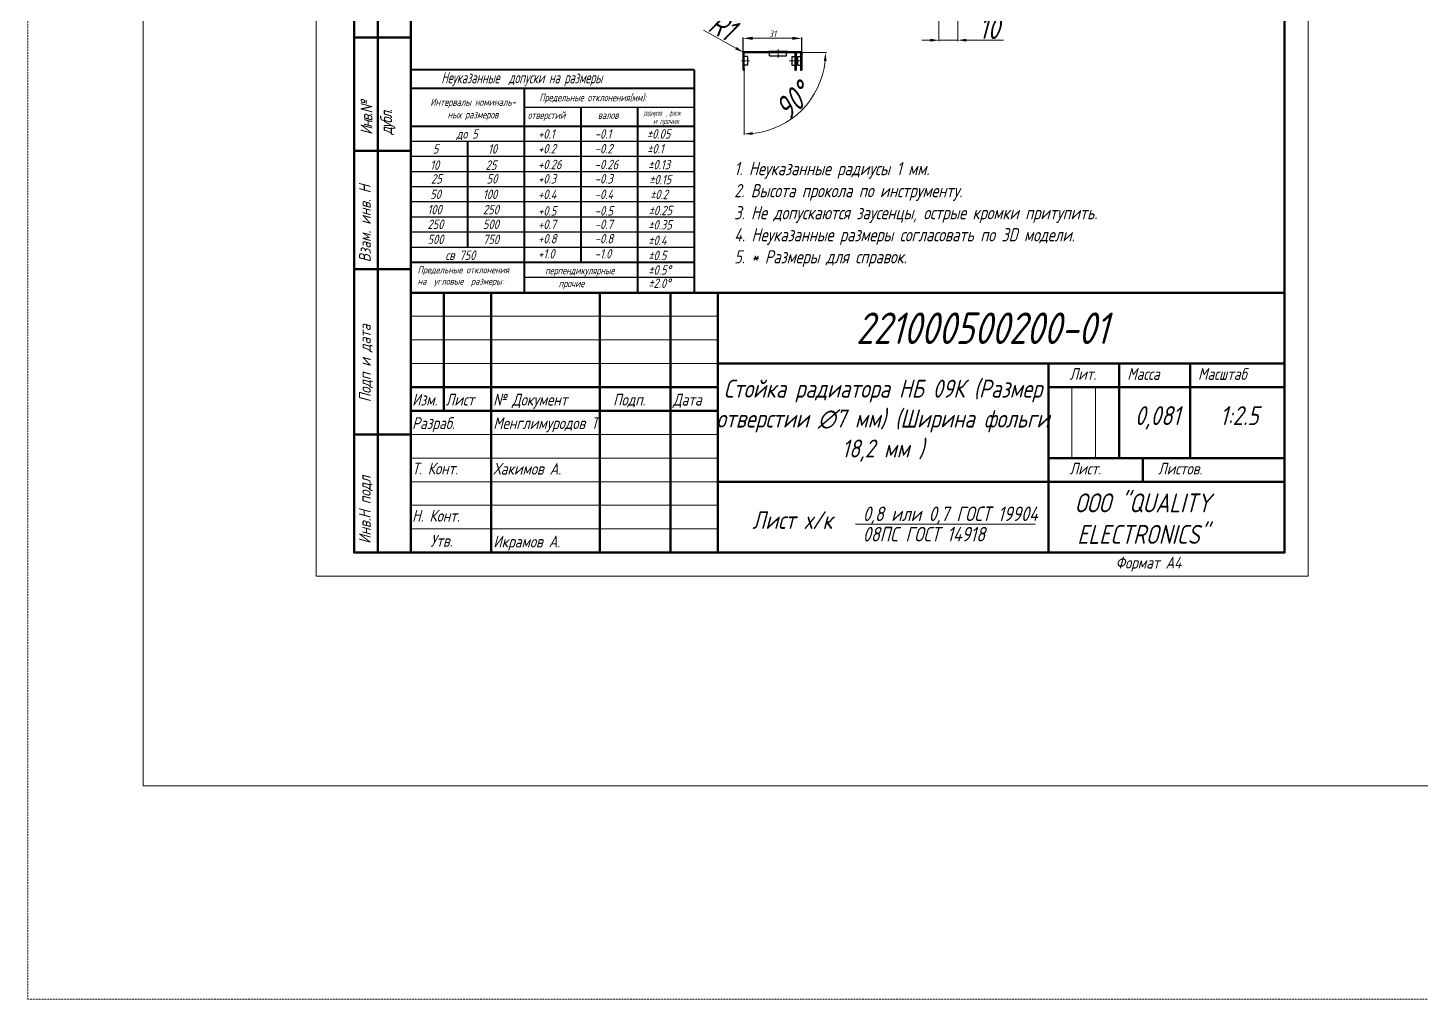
# Model space of a CAD drawing. Header units: millimetres. Extents: x 937859 to 970574, y 987894 to 996517.
# Drawn here: x 937859 to 938596, y 987894 to 988408 of the extents above; entities that cross this region are included whole.
import ezdxf

# ---------------------------------------------------------------- set-up
doc = ezdxf.new("R2010")
doc.units = ezdxf.units.MM
doc.header["$LTSCALE"] = 0.5
doc.linetypes.add('CENTER', pattern=[0.6, 0.375, -0.075, 0.075, -0.075])
doc.layers.add('DIM', color=4, linetype='Continuous')
doc.layers.add('Системный слой (1)', color=255, linetype='Continuous')
doc.layers.add('MD_Visible', color=7, linetype='Continuous', lineweight=25)
doc.styles.add('A2', font='GOST_A.TTF', dxfattribs={"width": 0.955, "oblique": 15, "height": 12})
doc.styles.add('KTEXTSTYLE', font='GOST_A.TTF', dxfattribs={"width": 0.96, "oblique": 15, "height": 8})
doc.styles.get("Standard").update_dxf_attribs({"font": 'GOST_A.TTF', "oblique": 15})
doc.dimstyles.new('ISO-25', dxfattribs={"dimtxt": 12, "dimasz": 4.5, "dimexe": 0.5, "dimexo": 0.625, "dimtad": 1, "dimtxsty": 'A2', "dimcen": 2.5, "dimadec": 0, "dimazin": 0, "dimtfac": 1, "dimtmove": 0, "dimatfit": 3, "dimfxl": 1, "dimlwd": 9, "dimlwe": 9, "dimarcsym": 0})
doc.dimstyles.new('ГОСТ-2', dxfattribs={"dimtxt": 3.5, "dimasz": 5, "dimexe": 0.5, "dimexo": 0, "dimtad": 1, "dimdec": 0, "dimzin": 0, "dimtxsty": 'Standard', "dimcen": 0.09, "dimadec": 0, "dimazin": 0, "dimtfac": 1, "dimtdec": 0, "dimtofl": 0, "dimtmove": 0, "dimatfit": 3, "dimfxl": 1, "dimtolj": 1, "dimtzin": 0, "dimlwd": 5, "dimarcsym": 0})

# ---------------------------------------------------------------- blocks, each defined once
blk = doc.blocks.new('*D454')
at = {"color": 0, "lineweight": 9, "ltscale": 20, "transparency": 16777216}
for p, q in [((938350.78, 988435.74), (938350.78, 988400.67)), ((938340.78, 988433.77), (938340.78, 988400.67)), ((938336.28, 988401.17), (938331.78, 988401.17)), ((938340.78, 988401.17), (938350.78, 988401.17)), ((938355.28, 988401.17), (938374.9, 988401.17))]:
    blk.add_line(p, q, dxfattribs=at)
at = {"color": 0, "lineweight": 5, "ltscale": 20, "transparency": 16777216}
for points in [[(938336.28, 988401.92), (938336.28, 988400.42), (938340.78, 988401.17)], [(938355.28, 988401.92), (938355.28, 988400.42), (938350.78, 988401.17)]]:
    blk.add_solid(points, dxfattribs=at)
at = {"layer": 'Defpoints', "color": 0, "lineweight": 5, "ltscale": 20, "transparency": 16777216}
for p in [(938350.78, 988436.36), (938340.78, 988434.4), (938350.78, 988401.17)]:
    blk.add_point(p, dxfattribs=at)
at = {"color": 0, "lineweight": 5, "ltscale": 20, "transparency": 16777216, "insert": (938367.34, 988407.8), "char_height": 12, "attachment_point": 5, "style": 'A2'}
blk.add_mtext('10', dxfattribs=at)
blk = doc.blocks.new('*D373')
at = {"color": 0, "lineweight": 9, "ltscale": 20, "transparency": 16777216}
for p, q in [((938216.23, 988406.55), (938233.32, 988396.93)), ((938238.12, 988394.24), (938237.25, 988394.73))]:
    blk.add_line(p, q, dxfattribs=at)
at = {"color": 0, "lineweight": 5, "ltscale": 20, "transparency": 16777216}
blk.add_solid([(938233.69, 988397.59), (938232.96, 988396.28), (938237.25, 988394.73)], dxfattribs=at)
at = {"layer": 'Defpoints', "color": 0, "lineweight": 5, "ltscale": 20, "transparency": 16777216}
for p in [(938237.25, 988394.73), (938238.12, 988394.24)]:
    blk.add_point(p, dxfattribs=at)
at = {"color": 0, "lineweight": 5, "ltscale": 20, "transparency": 16777216, "insert": (938226.07, 988408.62), "char_height": 12, "attachment_point": 5, "rotation": 330.6378, "style": 'A2'}
blk.add_mtext('R1', dxfattribs=at)
blk = doc.blocks.new('*D471')
at = {"color": 0, "lineweight": 9, "ltscale": 20, "transparency": 16777216}
for p, q in [((938250.24, 988394.64), (938281.28, 988394.64)), ((938237.72, 988385.61), (938237.72, 988351.08))]:
    blk.add_line(p, q, dxfattribs=at)
blk.add_arc((938237.72, 988394.64), 43.06, 275.99026, 354.00974, dxfattribs=at)
at = {"color": 0, "lineweight": 5, "ltscale": 20, "transparency": 16777216}
for points in [[(938279.79, 988390.18), (938281.29, 988390.1), (938280.78, 988394.64)], [(938242.25, 988351.06), (938242.17, 988352.56), (938237.72, 988351.58)]]:
    blk.add_solid(points, dxfattribs=at)
at = {"layer": 'Defpoints', "color": 0, "lineweight": 5, "ltscale": 20, "transparency": 16777216}
for p in [(938237.72, 988394.24), (938238.12, 988394.64), (938249.62, 988394.64), (938237.72, 988386.24), (938259.25, 988357.35)]:
    blk.add_point(p, dxfattribs=at)
at = {"color": 0, "lineweight": 5, "ltscale": 20, "transparency": 16777216, "insert": (938263.48, 988368.88), "char_height": 12, "attachment_point": 5, "rotation": 45, "style": 'A2'}
blk.add_mtext('90°', dxfattribs=at)
blk = doc.blocks.new('*D474')
at = {"color": 0, "lineweight": -2, "transparency": 16777216}
for p, q in [((938237.12, 988394.24), (938237.12, 988402.67)), ((938268.12, 988394.24), (938268.12, 988402.67))]:
    blk.add_line(p, q, dxfattribs=at)
at = {"color": 0, "lineweight": 5, "transparency": 16777216}
blk.add_line((938242.12, 988402.17), (938263.12, 988402.17), dxfattribs=at)
for points in [[(938242.12, 988403), (938242.12, 988401.33), (938237.12, 988402.17)], [(938263.12, 988403), (938263.12, 988401.33), (938268.12, 988402.17)]]:
    blk.add_solid(points, dxfattribs=at)
at = {"layer": 'Defpoints', "color": 0, "lineweight": 5, "transparency": 16777216}
for p in [(938268.12, 988402.17), (938237.12, 988394.24), (938268.12, 988394.24)]:
    blk.add_point(p, dxfattribs=at)
at = {"color": 0, "transparency": 16777216, "insert": (938252.62, 988404.54), "char_height": 3.5, "attachment_point": 5}
blk.add_mtext('\\A1;31', dxfattribs=at)

msp = doc.modelspace()

# ---------------------------------------------------------------- linework, layer by layer
at = {"linetype": 'CENTER', "lineweight": 5}
for p, q in [((938255.618, 988391.874), (938255.618, 988396.524)), ((938240.558, 988390.238), (938236.296, 988390.238)), ((938261.48, 988390.238), (938267.493, 988390.238))]:
    msp.add_line(p, q, dxfattribs=at)
at = {"lineweight": 40}
for p, q in [((938061.198, 988385.56), (938061.198, 988267.56)), ((938061.198, 988385.56), (938061.198, 988267.56)), ((938061.198, 988385.56), (938061.198, 988267.56)), ((938211.198, 988385.56), (938061.198, 988385.56)), ((938211.198, 988385.56), (938211.198, 988267.56)), ((938211.198, 988375.56), (938061.198, 988375.56)), ((938121.198, 988375.56), (938121.198, 988267.56)), ((938151.198, 988365.56), (938151.198, 988283.56)), ((938181.198, 988365.56), (938181.198, 988267.56)), ((938211.198, 988355.56), (938061.198, 988355.56)), ((938091.198, 988347.56), (938091.198, 988291.56)), ((938211.198, 988283.56), (938061.198, 988283.56)), ((938211.198, 988267.56), (938061.198, 988267.56)), ((938211.198, 988267.56), (938061.198, 988267.56))]:
    msp.add_line(p, q, dxfattribs=at)
for p, q in [((938211.198, 988365.56), (938121.198, 988365.56)), ((938211.198, 988347.56), (938061.198, 988347.56)), ((938211.198, 988339.56), (938061.198, 988339.56)), ((938211.198, 988331.56), (938061.198, 988331.56)), ((938211.198, 988323.56), (938061.198, 988323.56)), ((938211.198, 988315.56), (938061.198, 988315.56)), ((938211.198, 988307.56), (938061.198, 988307.56)), ((938211.198, 988299.56), (938061.198, 988299.56)), ((938211.198, 988291.56), (938061.198, 988291.56)), ((938211.198, 988275.56), (938121.198, 988275.56)), ((938211.198, 988275.56), (938121.198, 988275.56)), ((938523.698, 988267.56), (938523.698, 988130.06))]:
    msp.add_line(p, q)
at = {"lineweight": 50}
for p, q in [((938043.698, 988342.56), (938043.698, 988130.06)), ((938061.198, 988267.56), (938223.698, 988267.56)), ((938078.698, 988267.56), (938078.698, 988205.06)), ((938103.698, 988267.56), (938103.698, 988130.06)), ((938161.198, 988267.56), (938161.198, 988130.06)), ((938198.698, 988267.56), (938198.698, 988130.06)), ((938223.698, 988267.56), (938223.698, 988130.06)), ((938223.698, 988230.06), (938523.698, 988230.06)), ((938398.698, 988230.06), (938398.698, 988130.06)), ((938436.198, 988180.06), (938436.198, 988230.06)), ((938436.198, 988180.06), (938436.198, 988230.06)), ((938473.698, 988180.06), (938473.698, 988230.06)), ((938473.698, 988180.06), (938473.698, 988230.06)), ((938061.198, 988217.56), (938223.698, 988217.56)), ((938398.698, 988217.56), (938523.698, 988217.56)), ((938061.198, 988205.06), (938223.698, 988205.06)), ((938398.698, 988180.06), (938523.698, 988180.06)), ((938448.698, 988167.56), (938448.698, 988180.06)), ((938223.698, 988167.56), (938523.698, 988167.56))]:
    msp.add_line(p, q, dxfattribs=at)
at = {"lineweight": 5}
for p, q in [((938061.198, 988255.06), (938223.698, 988255.06)), ((938061.198, 988242.56), (938223.698, 988242.56)), ((938061.198, 988230.06), (938223.698, 988230.06)), ((938411.198, 988180.06), (938411.198, 988217.56)), ((938423.698, 988180.06), (938423.698, 988217.56)), ((938423.698, 988180.06), (938423.698, 988217.56)), ((938061.198, 988192.56), (938223.698, 988192.56)), ((938061.198, 988180.06), (938223.698, 988180.06)), ((938061.198, 988167.56), (938223.698, 988167.56)), ((938061.198, 988155.06), (938223.698, 988155.06)), ((938061.198, 988142.56), (938223.698, 988142.56)), ((938296.535, 988145.047), (938391.723, 988145.047))]:
    msp.add_line(p, q, dxfattribs=at)
at = {"color": 3, "linetype": 'CENTER', "lineweight": 5, "ltscale": 0.5}
msp.add_lwpolyline([(937858.519, 995178.16), (947290.821, 995178.16), (947290.821, 987893.746), (937858.519, 987893.746)], close=True, dxfattribs=at)
at = {"color": 1, "lineweight": 5, "ltscale": 0.5}
msp.add_lwpolyline([(937919.522, 988893.634), (939302.257, 988893.634), (939302.257, 988006.589), (937919.522, 988006.589)], close=True, dxfattribs=at)
at = {"lineweight": 5}
msp.add_lwpolyline([(938011.198, 988860.06), (938536.198, 988860.06), (938536.198, 988117.56), (938011.198, 988117.56)], close=True, dxfattribs=at)
at = {"lineweight": 50}
for points in [[(938061.198, 988847.56), (938523.698, 988847.56), (938523.698, 988130.06), (938061.198, 988130.06)], [(938031.198, 988485.06), (938061.198, 988485.06), (938061.198, 988342.56), (938031.198, 988342.56)], [(938043.698, 988485.06), (938061.198, 988485.06), (938061.198, 988342.56), (938043.698, 988342.56)], [(938031.198, 988402.56), (938061.198, 988402.56), (938061.198, 988342.56), (938031.198, 988342.56)], [(938031.198, 988342.56), (938061.198, 988342.56), (938061.198, 988130.06), (938031.198, 988130.06)], [(938031.198, 988280.06), (938061.198, 988280.06), (938061.198, 988192.56), (938031.198, 988192.56)], [(938061.198, 988267.56), (938523.698, 988267.56), (938523.698, 988130.06), (938061.198, 988130.06)]]:
    msp.add_lwpolyline(points, close=True, dxfattribs=at)
at = {"layer": 'MD_Visible'}
for p, q in [((938237.118, 988386.238), (938237.118, 988394.238)), ((938237.718, 988386.238), (938237.718, 988394.238)), ((938239.418, 988392.588), (938237.918, 988392.588)), ((938238.118, 988395.238), (938249.618, 988395.238)), ((938238.118, 988394.638), (938249.618, 988394.638)), ((938239.418, 988392.588), (938239.418, 988387.888)), ((938249.618, 988395.238), (938250.618, 988395.238)), ((938249.618, 988394.638), (938264.118, 988394.638)), ((938250.618, 988394.638), (938250.618, 988395.238)), ((938260.618, 988395.238), (938250.618, 988395.238)), ((938251.118, 988392.938), (938251.118, 988394.438)), ((938251.118, 988392.938), (938260.118, 988392.938)), ((938260.118, 988392.938), (938260.118, 988394.438)), ((938260.618, 988395.238), (938260.618, 988394.638)), ((938260.618, 988395.238), (938261.618, 988395.238)), ((938261.618, 988395.238), (938267.118, 988395.238)), ((938262.818, 988392.588), (938264.318, 988392.588)), ((938262.818, 988392.588), (938262.818, 988387.888)), ((938264.518, 988394.238), (938264.518, 988385.238)), ((938265.034, 988394.638), (938267.118, 988394.638)), ((938265.118, 988394.238), (938265.118, 988386.238)), ((938265.818, 988392.588), (938267.318, 988392.588)), ((938265.818, 988392.588), (938265.818, 988387.888)), ((938267.518, 988394.238), (938267.518, 988385.238)), ((938268.118, 988394.238), (938268.118, 988386.238)), ((938237.118, 988385.238), (938237.118, 988386.238)), ((938237.118, 988385.238), (938237.718, 988385.238)), ((938237.718, 988386.238), (938237.718, 988385.238)), ((938239.418, 988387.888), (938237.918, 988387.888)), ((938262.818, 988387.888), (938264.318, 988387.888)), ((938264.518, 988385.238), (938265.118, 988385.238)), ((938265.118, 988386.238), (938265.118, 988385.238)), ((938265.818, 988387.888), (938267.318, 988387.888)), ((938267.518, 988385.238), (938268.118, 988385.238)), ((938268.118, 988386.238), (938268.118, 988385.238))]:
    msp.add_line(p, q, dxfattribs=at)
at = {"layer": 'MD_Visible', "extrusion": (0, 0, -1)}
for centre, radius, start, end in [((-938238.118, 988394.238), 1, 0, 90), ((-938238.118, 988394.238), 0.4, 0, 90), ((-938237.918, 988392.788), 0.2, 270, 0), ((-938250.918, 988394.438), 0.2, 90, 180), ((-938260.318, 988394.438), 0.2, 0, 90), ((-938264.118, 988394.238), 0.4, 90, 180), ((-938264.318, 988392.788), 0.2, 180, 270), ((-938264.118, 988394.238), 1, 156.421822, 180), ((-938267.118, 988394.238), 1, 90, 180), ((-938267.118, 988394.238), 0.4, 90, 180), ((-938267.318, 988392.788), 0.2, 180, 270), ((-938237.918, 988387.688), 0.2, 0, 90), ((-938264.318, 988387.688), 0.2, 90, 180), ((-938267.318, 988387.688), 0.2, 90, 180), ((-938267.318, 988387.688), 0.2, 90, 180)]:
    msp.add_arc(centre, radius, start, end, dxfattribs=at)

# ---------------------------------------------------------------- texts
at = {"attachment_point": 1}
for s, width, gutter_width, insert, char_height in [('{\\W0.8;Неуказанные  допуски на размеры}', 122.18312, 1, (938077.36, 988384.361), 6), ('\\pxqc;{\\W0.9;Интервалы номиналь-\\Pных размеров}', 64.8694, 1, (938061.689, 988370.441), 4), ('{\\W0.8;Предельные отклонения(мм):}', 75.40313, 1, (938129.287, 988372.866), 4), ('{\\W0.8;валов}', 10.98672, 1, (938160.21, 988363.544), 4), ('{\\W0.6;радиусов  , фасок}', 42.8763, 1, (938184.418, 988364.176), 3), ('{\\W0.8;и прочих}', 27.52978, 1, (938189.461, 988359.886), 3), ('до 5', 395.10118, 1, (938085.355, 988354.092), 5), ('+0.1', 395.10118, 1, (938128.589, 988354.092), 5), ('-0.1', 395.10118, 1, (938158.589, 988354.092), 5), ('%%P0.05', 395.10118, 1, (938186.198, 988354.092), 5), ('5', 395.10118, 1, (938072.886, 988346.129), 5), ('10', 395.10118, 1, (938102.104, 988346.129), 5), ('+0.2', 395.10118, 1, (938128.589, 988346.237), 5), ('-0.2', 395.10118, 1, (938158.589, 988346.237), 5), ('%%P0.1', 395.10118, 1, (938186.295, 988346.203), 5), ('10', 395.10118, 1, (938071.462, 988337.56), 5), ('25', 395.10118, 1, (938100.814, 988337.56), 5), ('+0.26', 395.10118, 1, (938128.589, 988337.899), 5), ('-0.26', 395.10118, 1, (938158.589, 988337.899), 5), ('%%P0.13', 395.10118, 1, (938186.863, 988337.816), 5), ('25', 395.10118, 1, (938071.912, 988330.301), 5), ('50', 395.10118, 1, (938101.323, 988330.301), 5), ('+0.3', 395.10118, 1, (938128.589, 988330.324), 5), ('-0.3', 395.10118, 1, (938158.589, 988330.324), 5), ('%%P0.15', 395.10118, 1, (938187.37, 988329.924), 5), ('50', 395.10118, 1, (938071.428, 988322.092), 5), ('100', 395.10118, 1, (938099.375, 988322.092), 5), ('+0.4', 395.10118, 1, (938128.589, 988322.092), 5), ('-0.4', 395.10118, 1, (938158.589, 988322.092), 5), ('%%P0.2', 395.10118, 1, (938187.874, 988322.041), 5), ('100', 395.10118, 1, (938070.024, 988314.021), 5), ('250', 395.10118, 1, (938099.375, 988314.021), 5), ('+0.5', 395.10118, 1, (938128.589, 988313.36), 5), ('-0.5', 395.10118, 1, (938158.589, 988313.36), 5), ('%%P0.25', 395.10118, 1, (938187.099, 988313.569), 5), ('250', 395.10118, 1, (938070.024, 988306.249), 5), ('500', 395.10118, 1, (938099.375, 988306.249), 5), ('+0.7', 395.10118, 1, (938128.589, 988306.248), 5), ('-0.7', 395.10118, 1, (938158.589, 988306.248), 5), ('%%P0.35', 395.10118, 1, (938186.88, 988305.986), 5), ('500', 395.10118, 1, (938070.024, 988298.249), 5), ('750', 395.10118, 1, (938099.375, 988298.249), 5), ('+0.8', 395.10118, 1, (938128.589, 988298.643), 5), ('-0.8', 395.10118, 1, (938158.589, 988298.643), 5), ('%%P0.4', 395.10118, 1, (938186.88, 988297.786), 5), (' св 750', 395.10118, 1, (938076.919, 988289.849), 5), ('+1.0', 395.10118, 1, (938128.589, 988290.643), 5), ('-1.0', 395.10118, 1, (938158.589, 988290.643), 5), ('%%P0.5', 395.10118, 1, (938186.88, 988289.786), 5), ('{\\W0.9;Предельные отклонения\\Pна  угловые  размеры:}', 395.10118, 1, (938064.84, 988281.433), 3.6), ('%%P0.5%%D', 395.10118, 1, (938186.93, 988282.092), 5), ('%%P2.0%%D', 395.10118, 1, (938186.93, 988275.083), 5), ('\\pxqc;Стойка радиатора НБ 09К (Размер отверстии ∅7 мм) (Ширина фольги 18,2 мм )', 182.20867, 39.773, (938219.994, 988221.529), 9.5), ('Лит.', 8.23663, 12.925, (938409.874, 988227.682), 6.25), ('Масса', 11.51822, 12.925, (938440.471, 988227.682), 6.25), ('Масштаб', 8.23663, 12.925, (938477.916, 988227.682), 6.25), ('Изм.', 2.78826, 12.925, (938061.928, 988214.079), 6.25), ('Лист', 2.78826, 12.925, (938079.656, 988214.079), 6.25), ('№ Документ', 47.39088, 12.925, (938104.799, 988214.079), 6.25), ('Подп.', 2.78826, 12.925, (938168.299, 988214.079), 6.25), ('Дата', 2.78826, 12.925, (938199.971, 988214.079), 6.25), ('0,081', 27.05191, 12.925, (938444.49, 988207.508), 10), ('1:2.5', 27.05191, 12.925, (938489.508, 988207.508), 10), ('Разраб.', 2.78826, 12.925, (938061.928, 988201.664), 6.25), ('Менглимуродов Т.', 282.81725, 12.925, (938104.884, 988201.664), 6.25), ('Т. Конт.', 120.34357, 12.925, (938061.928, 988177.642), 6.25), ('Лист.', 8.23663, 12.925, (938409.874, 988177.609), 6.25), ('Листов.', 8.23663, 12.925, (938456.711, 988177.609), 6.25), ('Хакимов А.', 206.75032, 12.925, (938104.884, 988177.525), 6.25), ('\\pxqc;ООО "QUALITY \\PELECTRONICS"', 126.37678, 0.187, (938385.472, 988161.334), 10), ('Н. Конт.', 153.35555, 12.925, (938061.928, 988152.64), 6.25), ('Лист х/к', 261.33587, 30.013, (938241.969, 988151.935), 9.375), ('\\A1;{\\H0.7x;\\S0,8 или 0,7 ГОСТ 19904^ 08ПС ГОСТ 14918;}', 79.75081, 9.572, (938300.498, 988154.417), 11), ('Утв.', 7.24091, 12.925, (938071.624, 988139.39), 6.25), ('Икрамов А.', 284.71389, 12.925, (938104.884, 988139.011), 6.25), ('Формат А4', 257.21213, 12.925, (938434.298, 988127.831), 6.25)]:
    msp.add_mtext_dynamic_manual_height_columns(s, width=width, gutter_width=gutter_width, heights=[0], dxfattribs=dict(at, insert=insert, char_height=char_height))
at = {"lineweight": 40, "char_height": 4, "attachment_point": 1}
for s, width, insert in [('{\\W0.8;отверстий}', 12.9205, (938123.113, 988363.51)), ('{\\W0.8;перпендикулярные}', 395.10118, (938132.36, 988281.327)), ('{\\W0.8;прочие}', 395.10118, (938139.463, 988274.47))]:
    msp.add_mtext_dynamic_manual_height_columns(s, width=width, gutter_width=1, heights=[0], dxfattribs=dict(at, insert=insert))
at = {"char_height": 6.25, "attachment_point": 1, "rotation": 90}
for s, width, insert in [('Взам. инв. Н', 188.2275, (938033.792, 988283.624)), ('Подп и дата', 225.88601, (938033.792, 988209.612)), ('Инв.Н подл', 173.47848, (938033.749, 988134.696))]:
    msp.add_mtext_dynamic_manual_height_columns(s, width=width, gutter_width=12.925, heights=[0], dxfattribs=dict(at, insert=insert))
at = {"insert": (938296.89, 988257.098), "char_height": 16.66667, "width": 199.14897, "attachment_point": 1}
msp.add_mtext('221000500200-01', dxfattribs=at)
at = {"layer": 'DIM', "color": 250, "linetype": 'CENTER', "ltscale": 0.25, "insert": (938034.613, 988351.109), "char_height": 6.25, "attachment_point": 1, "rotation": 90}
msp.add_mtext_dynamic_manual_height_columns('{\\T0.85;\\C0;Инв.№ дубл.}', width=24.81571, gutter_width=62.039, heights=[0], dxfattribs=at)
at = {"layer": 'Системный слой (1)', "color": 0, "insert": (938232.399, 988336.727), "char_height": 7, "width": 332.16774, "attachment_point": 1, "style": 'KTEXTSTYLE'}
msp.add_mtext('{\\Q15;\\W0.965;1. Неуказанные радиусы 1 мм.\\P2. Высота прокола по инструменту. \\P3. Не допускаются заусенцы, острые кромки притупить. \\P4. Неуказанные размеры согласовать по 3D модели.\\P5. * Размеры для справок.}', dxfattribs=at)

# ---------------------------------------------------------------- dimensions: what is measured, and where the dimension line sits
at = {"lineweight": 5, "ltscale": 20}
dim = msp.add_linear_dim(base=(938350.784, 988401.174), p1=(938340.784, 988434.398), p2=(938350.784, 988436.363), dimstyle='ISO-25', override={"dimtxt": 5}, dxfattribs=at)
dim.commit()
dim.dimension.update_dxf_attribs({"geometry": '*D454', "text_midpoint": (938367.342, 988407.804)})
dim = msp.add_radius_dim(center=(938238.118, 988394.238), mpoint=(938237.246, 988394.728), dimstyle='ISO-25', override={"dimtxt": 5}, dxfattribs=at)
dim.commit()
dim.dimension.update_dxf_attribs({"geometry": '*D373', "text_midpoint": (938226.065, 988408.625)})
dim = msp.add_linear_dim(base=(938268.118, 988402.167), p1=(938237.118, 988394.238), p2=(938268.118, 988394.238), dimstyle='ГОСТ-2')
dim.commit()
dim.dimension.update_dxf_attribs({"geometry": '*D474', "text_midpoint": (938252.618, 988404.543)})
dim = msp.add_angular_dim_2l(base=(938259.248, 988357.346), line1=((938237.718, 988386.238), (938237.718, 988394.238)), line2=((938238.118, 988394.638), (938249.618, 988394.638)), dimstyle='ISO-25', override={"dimtxt": 5}, dxfattribs=at)
dim.commit()
dim.dimension.update_dxf_attribs({"geometry": '*D471', "text_midpoint": (938263.479, 988368.877)})

doc.saveas('drawing.dxf')
